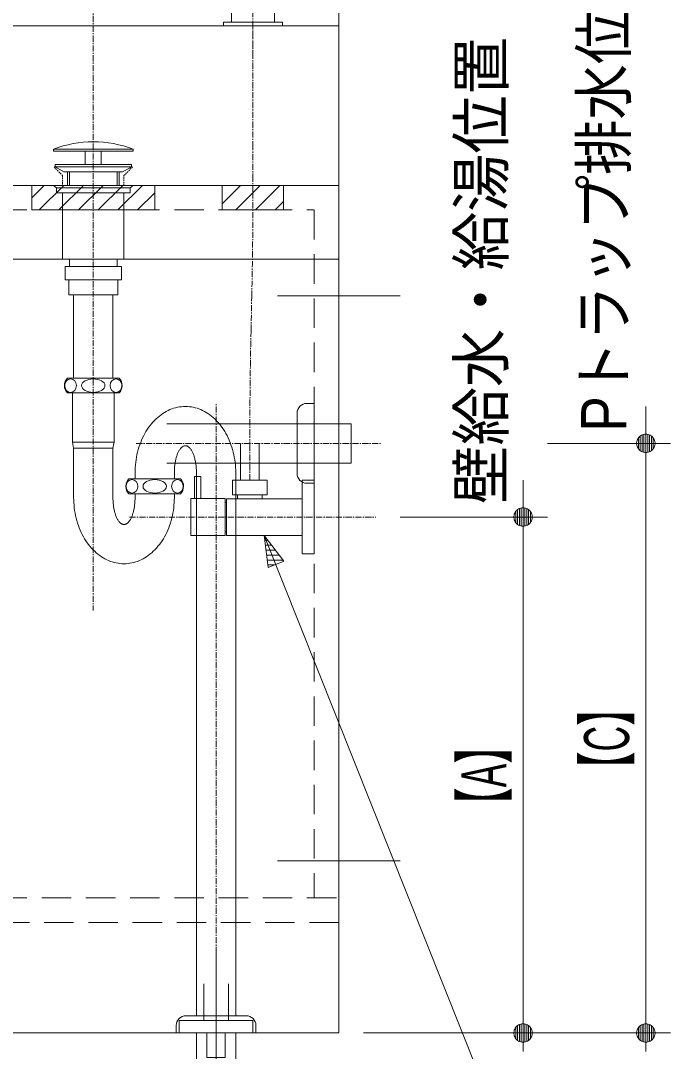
# Model space of a CAD drawing. Units: millimetres, scale not verified. Extents: x -6062 to 6062, y -3045 to 3045.
# Drawn here: x -3377 to -2848, y -2035 to -1196 of the extents above; entities that cross this region are included whole.
import ezdxf
from ezdxf.enums import TextEntityAlignment as Align

# ---------------------------------------------------------------- set-up
doc = ezdxf.new("R2010")
doc.units = ezdxf.units.MM
doc.header["$LTSCALE"] = 20
doc.linetypes.add('CHAIN1', pattern=[8, 5, -1, 1, -1])
doc.linetypes.add('DASHED1', pattern=[1.8, 1.2, -0.6])
for name, color, linetype, lineweight in [('0-2_0', 7, 'Continuous', 9), ('0-3_2寸法-2', 7, 'Continuous', 9), ('0-4_5ボウル・キャビネット', 7, 'Continuous', 9), ('0-5_2寸法-3', 7, 'Continuous', 9), ('0-7_4給排水', 7, 'Continuous', 9)]:
    doc.layers.add(name, color=color, linetype=linetype, lineweight=lineweight)
doc.styles.add('ＭＳ Ｐゴシック', font='')
doc.styles.get('ＭＳ Ｐゴシック').set_extended_font_data('MS PGothic')

# ---------------------------------------------------------------- blocks, each defined once
blk = doc.blocks.new('_Dot')
at = {"layer": '0-2_0'}
for p, q in [((-10, 0), (-20, 0)), ((9.78, 2), (-9.78, 2)), ((7.99, 6), (-7.99, 6)), ((9.16, -3.98), (-9.16, -3.98)), ((6, -7.98), (-6, -7.98))]:
    blk.add_line(p, q, dxfattribs=at)
for points in [[(10, 0), (9.92, 1.25), (9.69, 2.49), (9.3, 3.68), (8.76, 4.82), (8.09, 5.88), (7.29, 6.85), (6.37, 7.71), (5.36, 8.44), (4.26, 9.05), (3.09, 9.51), (1.87, 9.82), (0.63, 9.98), (-0.63, 9.98), (-1.87, 9.82), (-3.09, 9.51), (-4.26, 9.05), (-5.36, 8.44), (-6.37, 7.71), (-7.29, 6.85), (-8.09, 5.88), (-8.76, 4.82), (-9.3, 3.68), (-9.69, 2.49), (-9.92, 1.25), (-10, 0), (0, 0)], [(-10, 0), (-9.92, -1.25), (-9.69, -2.49), (-9.3, -3.68), (-8.76, -4.82), (-8.09, -5.88), (-7.29, -6.85), (-6.37, -7.71), (-5.36, -8.44), (-4.26, -9.05), (-3.09, -9.51), (-1.87, -9.82), (-0.63, -9.98), (0.63, -9.98), (1.87, -9.82), (3.09, -9.51), (4.26, -9.05), (5.36, -8.44), (6.37, -7.71), (7.29, -6.85), (8.09, -5.88), (8.76, -4.82), (9.3, -3.68), (9.69, -2.49), (9.92, -1.25), (10, 0), (0, 0)]]:
    blk.add_lwpolyline(points, close=True, dxfattribs=at)
blk = doc.blocks.new('グループ-8')
at = {"layer": '0-7_4給排水', "linetype": 'CHAIN1'}
for p, q in [((-30600, -23520), (-30600, -33520)), ((-28600, -41500), (-28600, -30140)), ((-29900, -30800), (-25900, -30800))]:
    blk.add_line(p, q, dxfattribs=at)
at = {"layer": '0-7_4給排水'}
for p, q in [((-31020, -26380), (-31020, -26600)), ((-30990, -26380), (-30990, -26600)), ((-30210, -26380), (-30210, -26600)), ((-30180, -26380), (-30180, -26600)), ((-30180.2, -29740), (-31019.8, -29740)), ((-31019.2, -29980), (-30180.8, -29980)), ((-27280, -31290), (-27280, -30310)), ((-30260, -30780), (-30940, -30780)), ((-30920, -30880), (-30280, -30880)), ((-29180.2, -31380), (-30019.8, -31380)), ((-29920, -31380), (-29920, -31280)), ((-29280, -31380), (-29280, -31280)), ((-30019.2, -31620), (-29180.8, -31620)), ((-29920, -31680), (-29920, -31620)), ((-29280, -31680), (-29280, -31620)), ((-29250, -40306.7), (-29250, -40280))]:
    blk.add_line(p, q, dxfattribs=at)
for points in [[(-31250, -26010), (-29950, -26010), (-29950, -26040), (-31250, -26040)], [(-30730, -26040), (-30470, -26040), (-30470, -26260), (-30730, -26260)], [(-31220, -26260), (-29980, -26260), (-29980, -26300), (-31220, -26300)], [(-31080, -26380), (-31220, -26300), (-29980, -26300), (-30120, -26380)], [(-31200, -26640), (-31250, -26600), (-29950, -26600), (-30000, -26640)], [(-31200, -26640), (-30000, -26640), (-30000, -26720), (-31200, -26720)], [(-31100, -26720), (-30100, -26720), (-30100, -27800), (-31100, -27800)], [(-30990, -27800), (-30210, -27800), (-30210, -27920), (-30990, -27920)], [(-31060, -27920), (-30140, -27920), (-30140, -28140), (-31060, -28140)], [(-31000, -28140), (-30200, -28140), (-30200, -28380), (-31000, -28380)], [(-30920, -28380), (-30280, -28380), (-30280, -29740), (-30920, -29740)], [(-28920, -40400), (-28920, -41000), (-28280, -41000), (-28280, -40400)]]:
    blk.add_lwpolyline(points, close=True, dxfattribs=at)
for points in [[(-30920, -31680), (-30920, -30880), (-30940, -30780), (-30940, -29980), (-30260, -29980), (-30260, -30780), (-30280, -30880), (-30280, -31680)], [(-29067.2, -30200.8), (-29100, -30200), (-29132.8, -30200.8), (-29165.3, -30203.2), (-29197.3, -30207.1), (-29229, -30212.6), (-29260.2, -30219.7), (-29291.1, -30228.4), (-29321.5, -30238.7), (-29351.6, -30250.5), (-29381.3, -30263.9), (-29410.5, -30278.9), (-29439.4, -30295.5), (-29467.8, -30313.7), (-29495.9, -30333.4), (-29523.5, -30354.7), (-29550.8, -30377.6), (-29577.6, -30402.1), (-29604, -30428.1), (-29629.5, -30455.2), (-29653.9, -30483.4), (-29677.4, -30512.5), (-29699.8, -30542.8), (-29721.2, -30574), (-29741.6, -30606.3), (-29761, -30639.7), (-29779.3, -30674.1), (-29796.7, -30709.5), (-29813, -30746), (-29828.4, -30783.5), (-29842.7, -30822), (-29856, -30861.6), (-29868.1, -30901.9), (-29879, -30942.6), (-29888.6, -30983.6), (-29896.9, -31024.9), (-29904, -31066.6), (-29909.8, -31108.6), (-29914.2, -31150.9), (-29917.4, -31193.6)], [(-28280, -31280), (-28280.6, -31236.6), (-28282.6, -31193.6), (-28285.8, -31150.9), (-28290.2, -31108.6), (-28296, -31066.6), (-28303.1, -31024.9), (-28311.4, -30983.6), (-28321, -30942.6), (-28331.9, -30901.9), (-28344, -30861.6), (-28357.3, -30822), (-28371.6, -30783.5), (-28387, -30746), (-28403.3, -30709.5), (-28420.7, -30674.1), (-28439, -30639.7), (-28458.4, -30606.3), (-28478.8, -30574), (-28500.2, -30542.8), (-28522.6, -30512.5), (-28546.1, -30483.4), (-28570.5, -30455.2), (-28596, -30428.1), (-28622.4, -30402.1), (-28649.2, -30377.6), (-28676.5, -30354.7), (-28704.1, -30333.4), (-28732.2, -30313.7), (-28760.6, -30295.5), (-28789.5, -30278.9), (-28818.7, -30263.9), (-28848.4, -30250.5), (-28878.5, -30238.7), (-28908.9, -30228.4), (-28939.8, -30219.7), (-28971, -30212.6), (-29002.7, -30207.1), (-29034.7, -30203.2), (-29067.2, -30200.8)], [(-27120, -30150), (-27000, -30150), (-27000, -31450), (-27120, -31450)], [(-29400, -30480), (-26400, -30480), (-26400, -31120), (-29400, -31120)], [(-29092.8, -30840.3), (-29100, -30840), (-29107.2, -30840.3), (-29114.3, -30841.3), (-29121.4, -30842.9), (-29128.3, -30845.1), (-29135.2, -30848), (-29141.9, -30851.6), (-29148.6, -30855.8), (-29155.2, -30860.6), (-29161.7, -30866.1), (-29168.2, -30872.2), (-29174.5, -30878.9), (-29180.7, -30886.3), (-29186.9, -30894.4), (-29193, -30903), (-29199, -30912.4), (-29204.8, -30922.3), (-29210.6, -30932.9), (-29216.2, -30944), (-29221.6, -30955.4), (-29226.7, -30967.3), (-29231.7, -30979.6), (-29236.4, -30992.4), (-29240.8, -31005.5), (-29245.1, -31019.1), (-29249.1, -31033.1), (-29252.9, -31047.6), (-29256.5, -31062.4), (-29259.9, -31077.7), (-29263, -31093.4), (-29265.9, -31109.5), (-29268.6, -31126), (-29271, -31142.5), (-29273.1, -31159.2), (-29274.9, -31176.1), (-29276.5, -31193.1), (-29277.8, -31210.2), (-29278.7, -31227.4), (-29279.4, -31244.8)], [(-28920, -31280), (-28920.1, -31262.3), (-28920.6, -31244.8), (-28921.3, -31227.4), (-28922.2, -31210.2), (-28923.5, -31193.1), (-28925.1, -31176.1), (-28926.9, -31159.2), (-28929, -31142.5), (-28931.4, -31126), (-28934.1, -31109.5), (-28937, -31093.4), (-28940.1, -31077.7), (-28943.5, -31062.4), (-28947.1, -31047.6), (-28950.9, -31033.1), (-28954.9, -31019.1), (-28959.2, -31005.5), (-28963.6, -30992.4), (-28968.3, -30979.6), (-28973.3, -30967.3), (-28978.4, -30955.4), (-28983.8, -30944), (-28989.4, -30932.9), (-28995.2, -30922.3), (-29001, -30912.4), (-29007, -30903), (-29013.1, -30894.4), (-29019.3, -30886.3), (-29025.5, -30878.9), (-29031.8, -30872.2), (-29038.3, -30866.1), (-29044.8, -30860.6), (-29051.4, -30855.8), (-29058.1, -30851.6), (-29064.8, -30848), (-29071.7, -30845.1), (-29078.6, -30842.9), (-29085.7, -30841.3), (-29092.8, -30840.3)], [(-29917.4, -31193.6), (-29919.4, -31236.6), (-29920, -31280), (-29920, -31280)], [(-29279.4, -31244.8), (-29279.9, -31262.3), (-29280, -31280), (-29280, -31280)], [(-28920, -31280), (-28920, -40120), (-28280, -40120), (-28280, -31280)], [(-30920, -31680), (-30919.4, -31723.4), (-30917.4, -31766.4), (-30914.2, -31809.1), (-30909.8, -31851.4), (-30904, -31893.4), (-30896.9, -31935.1), (-30888.6, -31976.4), (-30879, -32017.4), (-30868.1, -32058.1), (-30856, -32098.4), (-30842.7, -32138), (-30828.4, -32176.5), (-30813, -32214), (-30796.7, -32250.5), (-30779.3, -32285.9), (-30761, -32320.3), (-30741.6, -32353.7), (-30721.2, -32386), (-30699.8, -32417.2), (-30677.4, -32447.5), (-30653.9, -32476.6), (-30629.5, -32504.8), (-30604, -32531.9), (-30577.6, -32557.9), (-30550.8, -32582.4), (-30523.5, -32605.3), (-30495.9, -32626.6), (-30467.8, -32646.3), (-30439.4, -32664.5), (-30410.5, -32681.1), (-30381.3, -32696.1), (-30351.6, -32709.5), (-30321.5, -32721.3), (-30291.1, -32731.6), (-30260.2, -32740.3), (-30229, -32747.4), (-30197.3, -32752.9), (-30165.3, -32756.8), (-30132.8, -32759.2)], [(-30280, -31680), (-30279.9, -31697.7), (-30279.4, -31715.2), (-30278.7, -31732.6), (-30277.8, -31749.8), (-30276.5, -31766.9), (-30274.9, -31783.9), (-30273.1, -31800.8), (-30271, -31817.5), (-30268.6, -31834), (-30265.9, -31850.5), (-30263, -31866.6), (-30259.9, -31882.3), (-30256.5, -31897.6), (-30252.9, -31912.4), (-30249.1, -31926.9), (-30245.1, -31940.9), (-30240.8, -31954.5), (-30236.4, -31967.6), (-30231.7, -31980.4), (-30226.7, -31992.7), (-30221.6, -32004.6), (-30216.2, -32016), (-30210.6, -32027.1), (-30204.8, -32037.7), (-30199, -32047.6), (-30193, -32057), (-30186.9, -32065.6), (-30180.7, -32073.7), (-30174.5, -32081.1), (-30168.2, -32087.8), (-30161.7, -32093.9), (-30155.2, -32099.4), (-30148.6, -32104.2), (-30141.9, -32108.4), (-30135.2, -32112), (-30128.3, -32114.9), (-30121.4, -32117.1), (-30114.3, -32118.7), (-30107.2, -32119.7)], [(-30107.2, -32119.7), (-30100, -32120), (-30092.8, -32119.7), (-30085.7, -32118.7), (-30078.6, -32117.1), (-30071.7, -32114.9), (-30064.8, -32112), (-30058.1, -32108.4), (-30051.4, -32104.2), (-30044.8, -32099.4), (-30038.3, -32093.9), (-30031.8, -32087.8), (-30025.5, -32081.1), (-30019.3, -32073.7), (-30013.1, -32065.6), (-30007, -32057), (-30001, -32047.6), (-29995.2, -32037.7), (-29989.4, -32027.1), (-29983.8, -32016), (-29978.4, -32004.6), (-29973.3, -31992.7), (-29968.3, -31980.4), (-29963.6, -31967.6), (-29959.2, -31954.5), (-29954.9, -31940.9), (-29950.9, -31926.9), (-29947.1, -31912.4), (-29943.5, -31897.6), (-29940.1, -31882.3), (-29937, -31866.6), (-29934.1, -31850.5), (-29931.4, -31834), (-29929, -31817.5), (-29926.9, -31800.8), (-29925.1, -31783.9), (-29923.5, -31766.9), (-29922.2, -31749.8), (-29921.3, -31732.6), (-29920.6, -31715.2)], [(-29920.6, -31715.2), (-29920.1, -31697.7), (-29920, -31680)], [(-29282.6, -31766.4), (-29280.6, -31723.4), (-29280, -31680), (-29280, -31680)], [(-30132.8, -32759.2), (-30100, -32760), (-30067.2, -32759.2), (-30034.7, -32756.8), (-30002.7, -32752.9), (-29971, -32747.4), (-29939.8, -32740.3), (-29908.9, -32731.6), (-29878.5, -32721.3), (-29848.4, -32709.5), (-29818.7, -32696.1), (-29789.5, -32681.1), (-29760.6, -32664.5), (-29732.2, -32646.3), (-29704.1, -32626.6), (-29676.5, -32605.3), (-29649.2, -32582.4), (-29622.4, -32557.9), (-29596, -32531.9), (-29570.5, -32504.8), (-29546.1, -32476.6), (-29522.6, -32447.5), (-29500.2, -32417.2), (-29478.8, -32386), (-29458.4, -32353.7), (-29439, -32320.3), (-29420.7, -32285.9), (-29403.3, -32250.5), (-29387, -32214), (-29371.6, -32176.5), (-29357.3, -32138), (-29344, -32098.4), (-29331.9, -32058.1), (-29321, -32017.4), (-29311.4, -31976.4), (-29303.1, -31935.1), (-29296, -31893.4), (-29290.2, -31851.4), (-29285.8, -31809.1), (-29282.6, -31766.4)], [(-27950, -40280), (-27950, -40306.7), (-27950, -40400), (-29250, -40400), (-29250, -40306.7)], [(-29090, -40120), (-29087.5, -40120), (-28112.5, -40120), (-28110, -40120)]]:
    blk.add_lwpolyline(points, dxfattribs=at)
for centre, radius, start, end in [((-30600, -27710.4), 1820.4, 69.08018, 110.91982), ((-30901.5, -29859.7), 168.3, 134.66665, 180.15554), ((-30901.5, -29859.7), 168.3, 180.1498, 225.63883), ((-30298.5, -29859.7), 168.3, 314.36117, 359.8502), ((-30298.5, -29859.7), 168.3, 359.84446, 45.33335), ((-27120, -30310), 160, 90, 180), ((-29901.5, -31499.7), 168.3, 134.66665, 180.15554), ((-29298.5, -31499.7), 168.3, 359.84446, 45.33335), ((-27120, -31290), 160, 180, 270), ((-29901.5, -31499.7), 168.3, 180.1498, 225.63883), ((-29298.5, -31499.7), 168.3, 314.36117, 359.8502), ((-29090, -40280), 160, 90, 180), ((-28110, -40280), 160, 0, 90)]:
    blk.add_arc(centre, radius, start, end, dxfattribs=at)
for centre, major_axis, ratio in [((-30970, -29860), (0, 110), 0.863636), ((-30600, -29860), (190, 0), 0.578947), ((-30230, -29860), (0, 110), 0.863636), ((-29970, -31500), (0, 110), 0.863636), ((-29600, -31500), (190, 0), 0.578947), ((-29230, -31500), (0, 110), 0.863636)]:
    blk.add_ellipse(centre, major_axis=major_axis, ratio=ratio, dxfattribs=at)
blk = doc.blocks.new('グループ-11')
at = {"layer": '0-4_5ボウル・キャビネット'}
blk.add_line((-35600, -26550), (-35600, -24050), dxfattribs=at)
blk.add_lwpolyline([(-35550, -24000), (-26600, -24000), (-26600, -26600), (-35550, -26600)], dxfattribs=at)
at = {"layer": '0-4_5ボウル・キャビネット', "linetype": 'DASHED1'}
blk.add_lwpolyline([(-31240, -26300), (-31100, -26440), (-31100, -26600), (-30100, -26600), (-30100, -26440), (-29960, -26300)], dxfattribs=at)
at = {"layer": '0-4_5ボウル・キャビネット'}
for centre, start, end in [((-35550, -24050), 90, 180), ((-35550, -26550), 180, 270)]:
    blk.add_arc(centre, 50, start, end, dxfattribs=at)
blk = doc.blocks.new('止水栓_側面')
at = {"layer": '0-7_4給排水', "linetype": 'CHAIN1'}
blk.add_line((-3010, 0), (1000, 0), dxfattribs=at)
at = {"layer": '0-7_4給排水'}
blk.add_lwpolyline([(-900, 1200), (-900, 600), (-1200, 600), (-1200, 1200)], dxfattribs=at)
for points in [[(-1950, 660), (-1850, 660), (-1850, 300), (-1950, 300)], [(-1330, 600), (-770, 600), (-770, 360), (-1330, 360)], [(-200, 600), (0, 600), (0, -600), (-200, -600)], [(-1250, 360), (-850, 360), (-850, 298), (-1250, 298)], [(-1450, -300), (-2010, -300), (-2010, 300), (-1450, 300)], [(-1450, 240), (-1430, 240), (-1430, -240), (-1450, -240)], [(-1430, 298), (-200, 298), (-200, -298), (-1430, -298)]]:
    blk.add_lwpolyline(points, close=True, dxfattribs=at)
blk = doc.blocks.new('グループ-16')
at = {"layer": '0-7_4給排水', "linetype": 'CHAIN1'}
for p, q in [((-28000, -24500), (-28000, -20720)), ((-28031.1, -28967.1), (-28018.9, -28413.2))]:
    blk.add_line(p, q, dxfattribs=at)
at = {"layer": '0-7_4給排水'}
for p, q in [((-27700, -21586.8), (-27700, -21840)), ((-28300, -21760), (-28300, -21840)), ((-29822.2, -23104), (-30128.6, -22846.9))]:
    blk.add_line(p, q, dxfattribs=at)
for points in [[(-29560, -21420), (-28350, -21420), (-28350, -21760), (-28000, -21760), (-27650.1, -21558), (-27650, -21220), (-28350, -21220), (-28350, -21260), (-29560, -21260)], [(-29472.6, -22330.9), (-29531.1, -22339.7), (-29588.5, -22354.1), (-29644.2, -22374.2), (-29706.6, -22404.5), (-29765.1, -22441.9), (-29820.6, -22487.3), (-29871.4, -22540.3), (-29873.1, -22542.3), (-30370.3, -23134.9), (-30063.9, -23392), (-29566.7, -22799.5), (-29550.3, -22782.1), (-29531.9, -22766.9), (-29511.9, -22753.9), (-29490.4, -22743.4), (-29471.8, -22736.7), (-29452.7, -22731.9), (-29433.2, -22729), (-29413.5, -22728), (-28350, -22728), (-28350, -23940), (-27650, -23940), (-27650, -21840), (-28350, -21840), (-28350, -22328), (-29413.5, -22328)], [(-27520, -24000), (-28480, -24000), (-28480, -23940), (-27520, -23940)]]:
    blk.add_lwpolyline(points, close=True, dxfattribs=at)
for points in [[(-28350, -21260), (-28349.9, -21260.4), (-28349.6, -21261.6), (-28349.2, -21263.6), (-28348.6, -21266.4), (-28347.9, -21269.8), (-28347.1, -21274), (-28346.2, -21278.7), (-28345.3, -21284.1), (-28344.4, -21289.9), (-28343.5, -21296.2), (-28342.7, -21302.9), (-28342.1, -21309.9), (-28341.5, -21317.2), (-28341.1, -21324.7), (-28340.8, -21332.3), (-28340.7, -21340), (-28340.8, -21344), (-28340.8, -21348.1), (-28341.1, -21356.1), (-28341.6, -21363.9), (-28342.2, -21371.4), (-28342.9, -21378.5), (-28343.7, -21385.3), (-28344.6, -21391.5), (-28345.5, -21397.3), (-28346.4, -21402.4), (-28347.3, -21407), (-28348, -21410.9), (-28348.7, -21414.2), (-28349.3, -21416.7), (-28349.7, -21418.5), (-28349.9, -21419.6), (-28350, -21420)], [(-28350, -22328), (-28349.4, -22329), (-28347.7, -22332.1), (-28344.9, -22337.2), (-28341.1, -22344.1), (-28336.5, -22352.7), (-28331.3, -22362.9), (-28325.7, -22374.6), (-28319.7, -22387.6), (-28313.7, -22401.8), (-28307.9, -22417.2), (-28302.3, -22433.7), (-28297.3, -22451.2), (-28293.1, -22469.6), (-28289.9, -22488.8), (-28287.9, -22508.5), (-28287.2, -22528.5), (-28288, -22548.6), (-28290.1, -22568.5), (-28293.4, -22587.7), (-28297.7, -22606.3), (-28302.8, -22623.9), (-28308.5, -22640.5), (-28314.4, -22655.9), (-28320.5, -22670.1), (-28326.4, -22683), (-28332, -22694.4), (-28337.1, -22704.4), (-28341.5, -22712.7), (-28345.1, -22719.3), (-28347.8, -22724.1), (-28349.4, -22727.1), (-28350, -22728)]]:
    blk.add_lwpolyline(points, dxfattribs=at)
at = {"layer": '0-7_4給排水', "linetype": 'CHAIN1'}
for points in [[(-28000, -26702.4), (-28000, -26508.4), (-28000, -25980.3), (-28000, -24000)], [(-28050, -31400), (-28050, -30871.9), (-28050, -30677.9)]]:
    blk.add_lwpolyline(points, dxfattribs=at)
for centre, start, end in [((-105501.1, -26702.4), 358.73513, 0), ((49451.1, -30677.9), 178.73513, 180)]:
    blk.add_arc(centre, 77501.1, start, end, dxfattribs=at)
at = {"layer": '0-7_4給排水'}
blk.add_blockref('止水栓_側面', (-27000, -32000), dxfattribs=at)
blk = doc.blocks.new('グループ-17')
at = {"layer": '0-7_4給排水', "linetype": 'CHAIN1'}
blk.add_line((-28600, -39100), (-28600, -41300), dxfattribs=at)
at = {"layer": '0-7_4給排水'}
blk.add_lwpolyline([(-28800, -39600), (-28800, -40200), (-28400, -40200), (-28400, -39600)], dxfattribs=at)
for points in [[(-29200, -40200), (-28000, -40200), (-28000, -40400), (-29200, -40400)], [(-28750, -40400), (-28450, -40400), (-28450, -40800), (-28750, -40800)]]:
    blk.add_lwpolyline(points, close=True, dxfattribs=at)

msp = doc.modelspace()

# ---------------------------------------------------------------- linework, layer by layer
at = {"layer": '0-3_2寸法-2'}
for p, q in [((-2867.5, -1524.99), (-2867.5, -1509.99)), ((-2947.5, -1540), (-2847.5, -1540)), ((-2947.5, -1540), (-2847.5, -1540)), ((-2867.5, -1540), (-2867.5, -2020)), ((-2867.5, -1555.01), (-2867.5, -2004.99)), ((-2967.5, -1584.99), (-2967.5, -1569.99)), ((-3067.5, -1600), (-2947.5, -1600)), ((-3067.5, -1600), (-2947.5, -1600)), ((-2967.5, -1600), (-2967.5, -2020)), ((-2967.5, -1615.01), (-2967.5, -2004.99)), ((-3097.5, -2020), (-2947.5, -2020)), ((-3097.5, -2020), (-2947.5, -2020)), ((-2947.5, -2020), (-2847.5, -2020)), ((-2947.5, -2020), (-2847.5, -2020))]:
    msp.add_line(p, q, dxfattribs=at)
at = {"layer": '0-4_5ボウル・キャビネット'}
for p, q in [((-3367.5, -1340), (-3357.5, -1330)), ((-3361.5, -1350), (-3341.5, -1330)), ((-3345.5, -1350), (-3325.5, -1330)), ((-3329.5, -1350), (-3309.5, -1330)), ((-3313.5, -1350), (-3293.5, -1330)), ((-3297.5, -1350), (-3277.5, -1330)), ((-3212.5, -1345), (-3197.5, -1330)), ((-3201.5, -1350), (-3181.5, -1330)), ((-3185.5, -1350), (-3165.5, -1330)), ((-3281.5, -1350), (-3267.5, -1336)), ((-3169.5, -1350), (-3162.5, -1343))]:
    msp.add_line(p, q, dxfattribs=at)
at = {"layer": '0-4_5ボウル・キャビネット', "linetype": 'CHAIN1'}
for p, q in [((-3167.5, -1420), (-3067.5, -1420)), ((-3167.5, -1880), (-3067.5, -1880))]:
    msp.add_line(p, q, dxfattribs=at)
at = {"layer": '0-4_5ボウル・キャビネット'}
msp.add_lwpolyline([(-3767.5, -2020), (-3117.5, -2020), (-3117.5, -770)], dxfattribs=at)
for points in [[(-3667.5, -1330), (-3117.5, -1330), (-3117.5, -1390), (-3667.5, -1390)], [(-3367.5, -1350), (-3367.5, -1330), (-3267.5, -1330), (-3267.5, -1350)], [(-3212.5, -1350), (-3212.5, -1330), (-3162.5, -1330), (-3162.5, -1350)], [(-3647.5, -1390), (-3117.5, -1390), (-3117.5, -2020), (-3647.5, -2020)]]:
    msp.add_lwpolyline(points, close=True, dxfattribs=at)
at = {"layer": '0-4_5ボウル・キャビネット', "linetype": 'DASHED1'}
for points in [[(-3367.5, -1350), (-3367.5, -1330), (-3267.5, -1330), (-3267.5, -1350)], [(-3212.5, -1350), (-3212.5, -1330), (-3162.5, -1330), (-3162.5, -1350)], [(-3647.5, -1393.08), (-3647.5, -1350), (-3137.5, -1350), (-3137.5, -1910)]]:
    msp.add_lwpolyline(points, dxfattribs=at)
msp.add_lwpolyline([(-3647.5, -1910), (-3117.5, -1910), (-3117.5, -1930), (-3647.5, -1930)], close=True, dxfattribs=at)
at = {"layer": '0-5_2寸法-3'}
for p, q in [((-3178.18, -1614.99), (-3178.24, -1614.99)), ((-3178.18, -1614.99), (-3178.24, -1614.99)), ((-3175.17, -1618.99), (-3177.75, -1618.99)), ((-3172.15, -1622.99), (-3177.26, -1622.99)), ((-3169.14, -1626.99), (-3176.77, -1626.99)), ((-3166.12, -1630.99), (-3176.27, -1630.99)), ((-3163.11, -1634.99), (-3175.78, -1634.99)), ((-3170.1, -1638.99), (-3175.29, -1638.99))]:
    msp.add_line(p, q, dxfattribs=at)
msp.add_lwpolyline([(-3305.69, -2420), (-2857.5, -2420), (-3178.25, -1614.9)], dxfattribs=at)
msp.add_lwpolyline([(-3175.05, -1640.99), (-3178.25, -1614.9), (-3162.43, -1635.9)], close=True, dxfattribs=at)
msp.add_lwpolyline([(-3175.05, -1640.99), (-3178.25, -1614.9), (-3162.43, -1635.9)], close=True, dxfattribs=at)

# ---------------------------------------------------------------- block references
at = {"layer": '0-3_2寸法-2', "xscale": 0.7503418, "yscale": 0.7503418}
for p, rotation in [((-2867.5, -1540), 270), ((-2867.5, -1540), 90), ((-2967.5, -1600), 270), ((-2967.5, -1600), 90), ((-2967.5, -2020), 270), ((-2867.5, -2020), 270), ((-2967.5, -2020), 90), ((-2867.5, -2020), 90)]:
    msp.add_blockref('_Dot', p, dxfattribs=dict(at, rotation=rotation))
at = {"layer": '0-4_5ボウル・キャビネット', "xscale": 0.05, "yscale": 0.05}
msp.add_blockref('グループ-11', (-1787.5, 0), dxfattribs=at)
at = {"layer": '0-7_4給排水', "xscale": 0.05, "yscale": 0.05}
for name in ['グループ-16', 'グループ-8', 'グループ-17']:
    msp.add_blockref(name, (-1787.5, 0), dxfattribs=at)

# ---------------------------------------------------------------- texts
at = {"layer": '0-3_2寸法-2', "style": 'ＭＳ Ｐゴシック'}
for s, width, p in [('Pトラップ排水位置', 0.9, (-2872.48, -1530.42)), ('壁給水・給湯位置', 0.95, (-2972.38, -1589.36)), ('【C】', 0.6, (-2870.13, -1820.83)), ('【A】', 0.6, (-2970.13, -1850.05))]:
    msp.add_text(s, height=36.69, rotation=90, dxfattribs=dict(at, width=width)).set_placement(p, align=Align.BOTTOM_LEFT)

doc.saveas('drawing.dxf')
